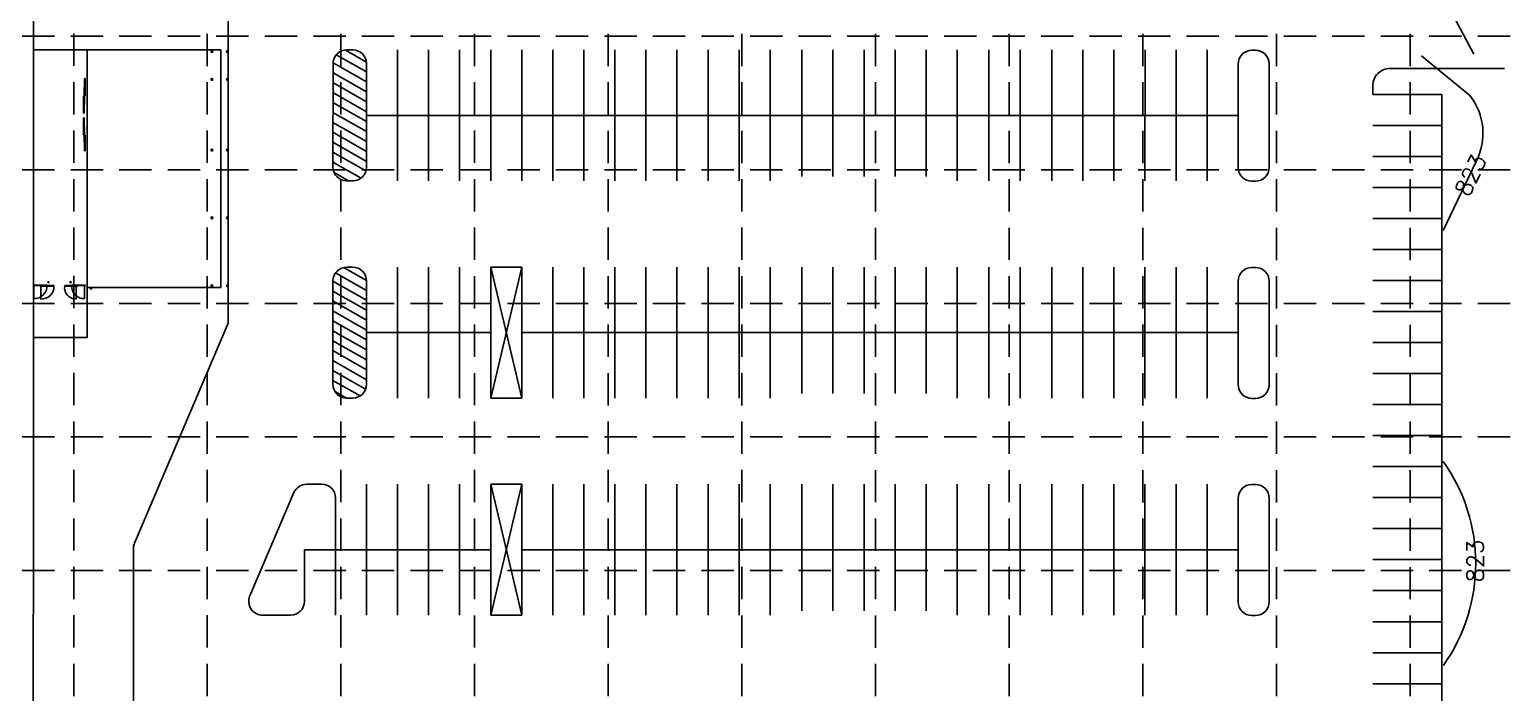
# Model space of a CAD drawing. Header units: inches. Extents: x -105549 to 5741, y -35602 to 5776.
# Drawn here: x 4680.7 to 5108.3, y 4150.4 to 4342.7 of the extents above; entities that cross this region are included whole.
import ezdxf

# ---------------------------------------------------------------- set-up
doc = ezdxf.new("R2010")
doc.units = ezdxf.units.IN
doc.header["$LTSCALE"] = 30
doc.header["$MEASUREMENT"] = 0
doc.linetypes.add('DASHDOT2', pattern=[0.5, 0.25, -0.125, 0, -0.125])
doc.linetypes.add('HIDDEN', pattern=[0.375, 0.25, -0.125])
for name, color, linetype in [('A-SITE-CURB', 2, 'Continuous'), ('A-SITE-PKSTRIPE', 7, 'Continuous'), ('Buildings', 3, 'Continuous'), ('C-BLDG-HomeDepot', 8, 'Continuous'), ('GRID', 254, 'HIDDEN'), ('x37001pto$0$P-CONT-LAND', 1, 'Continuous'), ('x37001pto$0$P-CONT-MNR', 1, 'Continuous'), ('x37001pto$0$P-CONT-TXT', 1, 'Continuous')]:
    doc.layers.add(name, color=color, linetype=linetype)
doc.styles.add('x37001pto$0$L80', font='simplex', dxfattribs={"height": 4.8})

msp = doc.modelspace()

# ---------------------------------------------------------------- linework, layer by layer
at = {"layer": 'A-SITE-CURB', "color": 7}
for p, q in [((4738.38, 4257.53), (4738.38, 4389.06)), ((5035.08, 4336.69), (5036.08, 4336.69)), ((5031.07, 4302.69), (5031.08, 4332.69)), ((5040.07, 4302.69), (5040.08, 4332.69)), ((5075.08, 4331.41), (5108.31, 4331.41)), ((5070.08, 4323.91), (5070.08, 4326.41)), ((5090.08, 4323.91), (5070.08, 4323.91)), ((5090.06, 3945.91), (5090.08, 4323.91)), ((5035.07, 4298.69), (5036.07, 4298.69)), ((4823.43, 4273.78), (4814.43, 4273.79)), ((4814.43, 4235.79), (4814.43, 4273.79)), ((4814.43, 4273.79), (4823.43, 4235.78)), ((4814.43, 4235.79), (4823.43, 4273.78)), ((4823.43, 4235.78), (4823.43, 4273.78)), ((5035.07, 4273.69), (5036.07, 4273.69)), ((5031.07, 4239.69), (5031.07, 4269.69)), ((5040.07, 4239.69), (5040.07, 4269.69)), ((4711.17, 4193.68), (4738.38, 4257.53)), ((4823.43, 4235.78), (4814.43, 4235.79)), ((4823.43, 4235.78), (4814.43, 4235.79)), ((5035.07, 4235.69), (5036.07, 4235.69)), ((5035.07, 4235.69), (5036.07, 4235.69)), ((4744.63, 4178.36), (4757.41, 4208.36)), ((4744.63, 4178.36), (4757.41, 4208.36)), ((4761.09, 4210.79), (4765.42, 4210.79)), ((4761.09, 4210.79), (4765.42, 4210.79)), ((4823.43, 4210.78), (4814.43, 4210.79)), ((4814.43, 4172.79), (4814.43, 4210.79)), ((4814.43, 4210.79), (4823.43, 4172.78)), ((4823.43, 4210.78), (4814.43, 4210.79)), ((4814.43, 4172.79), (4814.43, 4210.79)), ((4814.43, 4210.79), (4823.43, 4172.78)), ((4814.43, 4172.79), (4823.43, 4210.78)), ((4814.43, 4172.79), (4823.43, 4210.78)), ((4823.43, 4172.78), (4823.43, 4210.78)), ((4823.43, 4172.78), (4823.43, 4210.78)), ((5035.07, 4210.69), (5036.07, 4210.69)), ((5035.07, 4210.69), (5036.07, 4210.69)), ((4769.42, 4206.79), (4769.42, 4191.79)), ((4769.42, 4206.79), (4769.42, 4191.79)), ((5031.07, 4176.69), (5031.07, 4206.69)), ((5031.07, 4176.69), (5031.07, 4206.69)), ((5040.07, 4176.69), (5040.07, 4206.69)), ((5040.07, 4176.69), (5040.07, 4206.69)), ((4710.86, 3812.27), (4710.87, 4192.21)), ((4760.42, 4191.79), (4760.42, 4176.79)), ((4769.42, 4191.79), (4760.42, 4191.79)), ((4748.31, 4172.79), (4756.42, 4172.79)), ((4823.43, 4172.78), (4814.43, 4172.79)), ((5035.07, 4172.69), (5036.07, 4172.69))]:
    msp.add_line(p, q, dxfattribs=at)
for centre, radius, start, end in [((5035.08, 4332.69), 4, 89.9973, 179.9973), ((5036.08, 4332.69), 4, 359.9973, 89.9973), ((5075.08, 4326.41), 5, 89.9973, 179.9973), ((5035.07, 4302.69), 4, 179.9973, 269.9973), ((5036.07, 4302.69), 4, 269.9973, 359.9973), ((5035.07, 4269.69), 4, 89.9973, 179.9973), ((5036.07, 4269.69), 4, 359.9973, 89.9973), ((5035.07, 4239.69), 4, 179.9973, 269.9973), ((5035.07, 4239.69), 4, 179.9973, 269.9973), ((5036.07, 4239.69), 4, 269.9973, 359.9973), ((5036.07, 4239.69), 4, 269.9973, 359.9973), ((4761.09, 4206.79), 4, 89.9973, 156.9266), ((4761.09, 4206.79), 4, 89.9973, 156.9266), ((4765.42, 4206.79), 4, 359.9973, 89.9973), ((4765.42, 4206.79), 4, 359.9973, 89.9973), ((5035.07, 4206.69), 4, 89.9973, 179.9973), ((5035.07, 4206.69), 4, 89.9973, 179.9973), ((5036.07, 4206.69), 4, 359.9973, 89.9973), ((5036.07, 4206.69), 4, 359.9973, 89.9973), ((4714.62, 4192.21), 3.75, 156.9266, 179.9973), ((4711.87, 4192.77), 1, 156.9266, 179.9973), ((4748.31, 4176.79), 4, 156.9266, 269.9973), ((4756.42, 4176.79), 4, 269.9973, 359.9973), ((5035.07, 4176.69), 4, 179.9973, 269.9973), ((5036.07, 4176.69), 4, 269.9973, 359.9973)]:
    msp.add_arc(centre, radius, start, end, dxfattribs=at)
at = {"layer": 'A-SITE-PKSTRIPE', "color": 7}
for p, q in [((4778.42, 4330.39), (4769.68, 4335.39)), ((4778.39, 4333.29), (4772.31, 4336.77)), ((4772.72, 4336.79), (4774.42, 4336.79)), ((4787.42, 4336.79), (4787.42, 4298.79)), ((4796.42, 4336.79), (4796.42, 4298.79)), ((4805.42, 4336.79), (4805.42, 4298.79)), ((4814.42, 4336.79), (4814.42, 4298.79)), ((4823.42, 4336.78), (4823.42, 4298.78)), ((4832.42, 4336.78), (4832.42, 4298.78)), ((4841.42, 4336.78), (4841.42, 4298.78)), ((4850.42, 4336.78), (4850.42, 4298.78)), ((4859.42, 4336.78), (4859.42, 4298.78)), ((4868.42, 4336.78), (4868.42, 4298.78)), ((4877.42, 4336.78), (4877.42, 4298.78)), ((4886.42, 4298.78), (4886.42, 4336.78)), ((4895.42, 4336.78), (4895.42, 4298.78)), ((4904.64, 4336.78), (4904.64, 4300.09)), ((4913.64, 4336.78), (4913.64, 4300.09)), ((4922.64, 4336.78), (4922.64, 4300.09)), ((4931.64, 4336.78), (4931.64, 4300.09)), ((4940.64, 4300.09), (4940.64, 4336.78)), ((4949.64, 4336.78), (4949.64, 4298.78)), ((4958.86, 4336.78), (4958.86, 4298.78)), ((4967.86, 4336.78), (4967.86, 4298.78)), ((4977.08, 4336.78), (4977.07, 4298.78)), ((4986.08, 4336.78), (4986.07, 4298.78)), ((4995.08, 4336.78), (4995.07, 4298.78)), ((5004.08, 4336.78), (5004.07, 4298.78)), ((5013.08, 4336.78), (5013.07, 4298.78)), ((5022.08, 4336.78), (5022.07, 4298.78)), ((4768.71, 4302.79), (4768.72, 4332.79)), ((4778.42, 4327.51), (4768.72, 4333.05)), ((4778.42, 4332.79), (4778.42, 4302.79)), ((4778.42, 4321.75), (4768.71, 4327.3)), ((4778.42, 4324.63), (4768.72, 4330.18)), ((4778.42, 4318.87), (4768.71, 4324.42)), ((4778.42, 4315.99), (4768.71, 4321.54)), ((4778.42, 4313.11), (4768.71, 4318.66)), ((4778.42, 4310.23), (4768.71, 4315.78)), ((4778.42, 4317.79), (5031.08, 4317.78)), ((5090.08, 4314.91), (5070.08, 4314.91)), ((4778.42, 4307.35), (4768.71, 4312.9)), ((4778.42, 4304.47), (4768.71, 4310.02)), ((4778.27, 4301.68), (4768.71, 4307.14)), ((5090.07, 4305.91), (5070.07, 4305.91)), ((4776.85, 4299.61), (4768.71, 4304.26)), ((4773.25, 4298.79), (4769.04, 4301.19)), ((4772.71, 4298.79), (4774.42, 4298.79)), ((5090.07, 4296.91), (5070.07, 4296.91)), ((5090.07, 4287.91), (5070.07, 4287.91)), ((5090.07, 4278.91), (5070.07, 4278.91)), ((4778.42, 4267.03), (4769.48, 4272.15)), ((4778.42, 4269.92), (4771.82, 4273.69)), ((4772.71, 4273.79), (4774.42, 4273.79)), ((4787.42, 4273.79), (4787.42, 4235.79)), ((4787.42, 4271.79), (4787.42, 4235.79)), ((4796.42, 4273.79), (4796.42, 4235.79)), ((4805.42, 4273.79), (4805.42, 4235.79)), ((4832.42, 4273.78), (4832.42, 4235.78)), ((4841.42, 4273.78), (4841.42, 4235.78)), ((4850.42, 4273.78), (4850.42, 4235.78)), ((4859.42, 4273.78), (4859.42, 4235.78)), ((4868.42, 4273.78), (4868.42, 4235.78)), ((4877.42, 4273.78), (4877.42, 4235.78)), ((4886.42, 4235.78), (4886.42, 4273.78)), ((4895.42, 4273.78), (4895.42, 4235.78)), ((4904.64, 4273.78), (4904.64, 4237.09)), ((4913.64, 4273.78), (4913.64, 4237.09)), ((4922.64, 4273.78), (4922.64, 4237.09)), ((4931.64, 4273.78), (4931.64, 4237.09)), ((4940.64, 4237.09), (4940.64, 4273.78)), ((4949.64, 4273.78), (4949.64, 4235.78)), ((4958.86, 4273.78), (4958.85, 4235.78)), ((4967.86, 4273.78), (4967.85, 4235.78)), ((4977.07, 4273.78), (4977.07, 4235.78)), ((4986.07, 4273.78), (4986.07, 4235.78)), ((4995.07, 4273.78), (4995.07, 4235.78)), ((5004.07, 4273.78), (5004.07, 4235.78)), ((5013.07, 4273.78), (5013.07, 4235.78)), ((5022.07, 4273.78), (5022.07, 4235.78)), ((4768.71, 4239.79), (4768.71, 4269.79)), ((4778.42, 4264.16), (4768.71, 4269.71)), ((4778.42, 4261.28), (4768.71, 4266.83)), ((4778.42, 4269.79), (4778.42, 4239.79)), ((5090.07, 4269.91), (5070.07, 4269.91)), ((4778.42, 4258.4), (4768.71, 4263.95)), ((4778.42, 4255.52), (4768.71, 4261.07)), ((4778.42, 4252.64), (4768.71, 4258.19)), ((5090.07, 4260.91), (5070.07, 4260.91)), ((4778.42, 4249.76), (4768.71, 4255.31)), ((4778.42, 4254.79), (4814.43, 4254.79)), ((4823.43, 4254.78), (5031.07, 4254.78)), ((4778.42, 4246.88), (4768.71, 4252.43)), ((5090.07, 4251.91), (5070.07, 4251.91)), ((4778.42, 4244), (4768.71, 4249.55)), ((4778.42, 4241.12), (4768.71, 4246.67)), ((4778.17, 4238.38), (4768.71, 4243.79)), ((4778.17, 4238.38), (4768.71, 4243.79)), ((5090.07, 4242.91), (5070.07, 4242.91)), ((5090.07, 4242.91), (5070.07, 4242.91)), ((4776.57, 4236.42), (4768.71, 4240.91)), ((4776.57, 4236.42), (4768.71, 4240.91)), ((4772.63, 4235.79), (4769.3, 4237.69)), ((4772.63, 4235.79), (4769.3, 4237.69)), ((4772.71, 4235.79), (4774.42, 4235.79)), ((4772.71, 4235.79), (4774.42, 4235.79)), ((5090.07, 4233.91), (5070.07, 4233.91)), ((5090.07, 4233.91), (5070.07, 4233.91)), ((5090.07, 4224.91), (5070.07, 4224.91)), ((5090.07, 4224.91), (5070.07, 4224.91)), ((5090.07, 4215.91), (5070.07, 4215.91)), ((5090.07, 4215.91), (5070.07, 4215.91)), ((4778.42, 4210.79), (4778.42, 4172.79)), ((4778.42, 4210.79), (4778.42, 4172.79)), ((4787.42, 4210.79), (4787.42, 4172.79)), ((4787.42, 4210.79), (4787.42, 4172.79)), ((4787.42, 4208.79), (4787.42, 4172.79)), ((4787.42, 4208.79), (4787.42, 4172.79)), ((4796.42, 4210.79), (4796.42, 4172.79)), ((4796.42, 4210.79), (4796.42, 4172.79)), ((4805.42, 4210.79), (4805.42, 4172.79)), ((4805.42, 4210.79), (4805.42, 4172.79)), ((4805.42, 4208.79), (4805.42, 4172.79)), ((4805.42, 4208.79), (4805.42, 4172.79)), ((4832.42, 4210.78), (4832.42, 4172.78)), ((4832.42, 4210.78), (4832.42, 4172.78)), ((4841.42, 4210.78), (4841.42, 4172.78)), ((4841.42, 4210.78), (4841.42, 4172.78)), ((4850.42, 4210.78), (4850.42, 4172.78)), ((4850.42, 4210.78), (4850.42, 4172.78)), ((4859.42, 4210.78), (4859.42, 4172.78)), ((4859.42, 4210.78), (4859.42, 4172.78)), ((4868.42, 4210.78), (4868.42, 4172.78)), ((4868.42, 4210.78), (4868.42, 4172.78)), ((4877.42, 4210.78), (4877.42, 4172.78)), ((4877.42, 4210.78), (4877.42, 4172.78)), ((4886.42, 4172.78), (4886.42, 4210.78)), ((4886.42, 4172.78), (4886.42, 4210.78)), ((4895.42, 4210.78), (4895.42, 4172.78)), ((4895.42, 4210.78), (4895.42, 4172.78)), ((4904.64, 4210.78), (4904.63, 4174.09)), ((4904.64, 4210.78), (4904.63, 4174.09)), ((4913.64, 4210.78), (4913.63, 4174.09)), ((4913.64, 4210.78), (4913.63, 4174.09)), ((4922.64, 4210.78), (4922.63, 4174.09)), ((4922.64, 4210.78), (4922.63, 4174.09)), ((4931.64, 4210.78), (4931.63, 4174.09)), ((4931.64, 4210.78), (4931.63, 4174.09)), ((4940.63, 4174.09), (4940.64, 4210.78)), ((4940.63, 4174.09), (4940.64, 4210.78)), ((4949.64, 4210.78), (4949.63, 4172.78)), ((4949.64, 4210.78), (4949.63, 4172.78)), ((4958.85, 4210.78), (4958.85, 4172.78)), ((4958.85, 4210.78), (4958.85, 4172.78)), ((4967.85, 4210.78), (4967.85, 4172.78)), ((4967.85, 4210.78), (4967.85, 4172.78)), ((4977.07, 4210.78), (4977.07, 4172.78)), ((4977.07, 4210.78), (4977.07, 4172.78)), ((4986.07, 4210.78), (4986.07, 4172.78)), ((4986.07, 4210.78), (4986.07, 4172.78)), ((4995.07, 4210.78), (4995.07, 4172.78)), ((4995.07, 4210.78), (4995.07, 4172.78)), ((5004.07, 4210.78), (5004.07, 4172.78)), ((5004.07, 4210.78), (5004.07, 4172.78)), ((5013.07, 4210.78), (5013.07, 4172.78)), ((5013.07, 4210.78), (5013.07, 4172.78)), ((5022.07, 4210.78), (5022.07, 4172.78)), ((5022.07, 4210.78), (5022.07, 4172.78)), ((5090.07, 4206.91), (5070.07, 4206.91)), ((5090.07, 4206.91), (5070.07, 4206.91)), ((5090.07, 4197.91), (5070.07, 4197.91)), ((5090.07, 4197.91), (5070.07, 4197.91)), ((4769.42, 4191.79), (4769.42, 4172.79)), ((4769.42, 4191.79), (4814.43, 4191.79)), ((4818.69, 4191.79), (4819.16, 4191.79)), ((4823.43, 4191.78), (5031.07, 4191.78)), ((5090.07, 4188.91), (5070.07, 4188.91)), ((5090.07, 4179.91), (5070.07, 4179.91)), ((5090.07, 4170.91), (5070.07, 4170.91)), ((5090.07, 4161.91), (5070.07, 4161.91)), ((5090.07, 4152.91), (5070.07, 4152.91))]:
    msp.add_line(p, q, dxfattribs=at)
at = {"layer": 'A-SITE-PKSTRIPE', "color": 7, "linetype": 'DASHDOT2'}
msp.add_arc((5844.09, 4584.25), 750, 179.99734, 212.94913, dxfattribs=at)
at = {"layer": 'A-SITE-PKSTRIPE', "color": 7}
for centre, start, end in [((4772.72, 4332.79), 89.9973, 179.9973), ((4774.42, 4332.79), 359.9973, 89.9973), ((4772.71, 4302.79), 179.9973, 269.9973), ((4774.42, 4302.79), 269.9973, 359.9973), ((4772.71, 4269.79), 89.9973, 179.9973), ((4774.42, 4269.79), 359.9973, 89.9973), ((4772.71, 4239.79), 179.9973, 269.9973), ((4772.71, 4239.79), 179.9973, 269.9973), ((4774.42, 4239.79), 269.9973, 359.9973), ((4774.42, 4239.79), 269.9973, 359.9973)]:
    msp.add_arc(centre, 4, start, end, dxfattribs=at)
at = {"layer": 'Buildings', "color": 7}
msp.add_lwpolyline([(4681.86, 3971.16), (4681.88, 4375.32), (4653.88, 4375.32), (4653.88, 4415.16), (4508.55, 4415.16), (4508.55, 4375.33), (4446.88, 4375.33), (4446.86, 3938.5), (4498.2, 3938.5), (4498.2, 3971.16)], close=True, dxfattribs=at)
at = {"layer": 'C-BLDG-HomeDepot', "color": 7}
for p, q in [((4736.24, 4336.82), (4681.88, 4336.82)), ((4697.49, 4253.36), (4697.49, 4336.82)), ((4736.24, 4267.9), (4736.24, 4336.82)), ((4696.73, 4323.49), (4696.73, 4328.49)), ((4696.73, 4328.49), (4696.88, 4328.49)), ((4696.88, 4328.49), (4696.88, 4323.49)), ((4696.4, 4323.49), (4696.55, 4323.49)), ((4696.4, 4318.49), (4696.4, 4323.49)), ((4696.55, 4323.49), (4696.55, 4318.49)), ((4696.57, 4325.99), (4696.71, 4325.99)), ((4696.57, 4320.99), (4696.57, 4325.99)), ((4696.71, 4325.99), (4696.71, 4320.99)), ((4696.88, 4323.49), (4696.73, 4323.49)), ((4696.55, 4318.49), (4696.4, 4318.49)), ((4696.71, 4320.99), (4696.57, 4320.99)), ((4696.55, 4317.07), (4696.4, 4317.07)), ((4696.4, 4317.07), (4696.4, 4312.07)), ((4696.55, 4312.07), (4696.55, 4317.07)), ((4696.71, 4314.57), (4696.57, 4314.57)), ((4696.57, 4314.57), (4696.57, 4309.99)), ((4696.71, 4309.99), (4696.71, 4314.57)), ((4696.4, 4312.07), (4696.55, 4312.07)), ((4696.57, 4309.99), (4696.71, 4309.99)), ((4696.88, 4312.07), (4696.73, 4312.07)), ((4696.73, 4312.07), (4696.73, 4307.49)), ((4696.88, 4307.49), (4696.88, 4312.07)), ((4696.73, 4307.49), (4696.88, 4307.49)), ((4681.88, 4268.31), (4681.88, 4268.5)), ((4681.88, 4268.5), (4681.92, 4268.5)), ((4681.92, 4268.5), (4681.88, 4268.31)), ((4681.88, 4268.31), (4681.88, 4268.5)), ((4681.88, 4268.5), (4681.92, 4268.5)), ((4681.92, 4268.5), (4681.88, 4268.31)), ((4681.92, 4268.31), (4681.88, 4268.31)), ((4681.92, 4268.31), (4681.88, 4268.31)), ((4681.92, 4268.24), (4681.92, 4268.57)), ((4681.92, 4268.57), (4682.04, 4268.57)), ((4681.92, 4268.5), (4681.92, 4268.31)), ((4681.92, 4268.5), (4681.92, 4268.31)), ((4682.04, 4268.24), (4681.92, 4268.24)), ((4682.04, 4268.57), (4682.04, 4268.24)), ((4682.04, 4268.43), (4682.04, 4268.57)), ((4682.04, 4268.57), (4685.77, 4268.57)), ((4685.77, 4268.43), (4682.04, 4268.43)), ((4682.04, 4268.41), (4682.04, 4264.66)), ((4684.04, 4268.26), (4684.04, 4268.41)), ((4684.04, 4268.41), (4687.79, 4268.41)), ((4684.04, 4268.26), (4684.04, 4264.51)), ((4687.79, 4268.26), (4684.04, 4268.26)), ((4685.77, 4268.57), (4685.77, 4268.43)), ((4687.79, 4268.41), (4687.79, 4268.26)), ((4694.71, 4268.41), (4690.96, 4268.41)), ((4690.96, 4268.41), (4690.96, 4268.26)), ((4690.96, 4268.26), (4694.71, 4268.26)), ((4692.98, 4268.57), (4692.98, 4268.43)), ((4696.71, 4268.57), (4692.98, 4268.57)), ((4692.98, 4268.43), (4696.71, 4268.43)), ((4694.3, 4268.26), (4694.3, 4264.51)), ((4694.71, 4268.26), (4694.71, 4268.41)), ((4696.71, 4268.57), (4696.71, 4268.24)), ((4696.84, 4268.57), (4696.71, 4268.57)), ((4696.71, 4268.43), (4696.71, 4268.57)), ((4696.71, 4268.43), (4696.71, 4264.66)), ((4696.71, 4268.24), (4696.84, 4268.24)), ((4696.84, 4268.24), (4696.84, 4268.57)), ((4696.84, 4268.31), (4696.84, 4268.5)), ((4696.84, 4268.5), (4696.88, 4268.5)), ((4696.88, 4268.5), (4696.84, 4268.31)), ((4696.84, 4268.31), (4696.84, 4268.5)), ((4696.84, 4268.5), (4696.88, 4268.5)), ((4696.88, 4268.5), (4696.84, 4268.31)), ((4696.88, 4268.31), (4696.84, 4268.31)), ((4696.88, 4268.31), (4696.84, 4268.31)), ((4696.88, 4268.5), (4696.88, 4268.31)), ((4696.88, 4268.5), (4696.88, 4268.31)), ((4697.49, 4267.91), (4736.24, 4267.9)), ((4681.88, 4253.36), (4697.49, 4253.36))]:
    msp.add_line(p, q, dxfattribs=at)
for centre, radius in [((4733.63, 4336.32), 0.25), ((4738.13, 4336.32), 0.25), ((4733.63, 4328.24), 0.25), ((4738.13, 4328.24), 0.25), ((4733.63, 4307.74), 0.25), ((4738.13, 4307.74), 0.25), ((4733.63, 4288.07), 0.25), ((4738.13, 4288.07), 0.25), ((4686.27, 4269.41), 0.167), ((4692.69, 4269.41), 0.167), ((4698.57, 4267.67), 0.25), ((4733.63, 4268.4), 0.25), ((4738.13, 4268.4), 0.25)]:
    msp.add_circle(centre, radius, dxfattribs=at)
for centre, radius, start, end in [((4696.93, 4328.51), 0.0288, 313.7041, 46.2906), ((4696.93, 4328.51), 0.0288, 313.7041, 46.2906), ((4681.9, 4268.59), 0.0288, 223.7041, 316.2906), ((4681.9, 4268.22), 0.0288, 43.7041, 136.2906), ((4682.24, 4268.21), 3.56, 266.8908, 3.1038), ((4684.24, 4268.07), 3.56, 266.8908, 3.1038), ((4694.17, 4267.76), 3.25, 171.1166, 272.1451), ((4696.52, 4268.21), 3.56, 176.8908, 273.1038), ((4696.86, 4268.59), 0.0288, 223.7041, 316.2906), ((4696.86, 4268.22), 0.0288, 43.7041, 136.2906)]:
    msp.add_arc(centre, radius, start, end, dxfattribs=at)
for centre, start_param, end_param in [((4681.9, 4268.53), -4.712389, 1.570796), ((4681.9, 4268.53), -4.712389, 1.570796), ((4681.9, 4268.29), 1.570796326794897, 7.853981633974483), ((4681.9, 4268.29), 1.570796326794897, 7.853981633974483), ((4696.86, 4268.53), -4.712389, 1.570796), ((4696.86, 4268.53), -4.712389, 1.570796), ((4696.86, 4268.29), 1.570796326794897, 7.853981633974483), ((4696.86, 4268.29), 1.570796326794897, 7.853981633974483)]:
    msp.add_ellipse(centre, major_axis=(0, 0.0248), ratio=0.801106, start_param=start_param, end_param=end_param, dxfattribs=at)
at = {"layer": 'GRID', "color": 253, "linetype": 'HIDDEN', "ltscale": 1.25}
for p, q in [((4693.56, 3488.39), (4693.79, 5733.8)), ((4732.28, 3488.38), (4732.28, 5735.41)), ((4771.02, 3488.38), (4771.02, 5735.41)), ((4809.76, 3488.37), (4809.76, 5735.41)), ((4848.5, 3488.36), (4848.5, 5735.41)), ((4887.24, 3488.36), (4887.24, 5735.41)), ((4925.98, 3488.35), (4925.98, 5735.41)), ((4964.73, 3488.35), (4964.73, 5735.41)), ((5003.47, 3488.34), (5003.47, 5735.41)), ((5042.21, 3488.33), (5042.21, 5735.41)), ((5080.95, 3488.33), (5080.95, 5735.41)), ((4228.65, 4340.74), (5700.8, 4340.74)), ((4228.65, 4302), (5700.8, 4302)), ((4228.65, 4263.26), (5700.8, 4263.26)), ((4228.65, 4224.52), (5700.8, 4224.52)), ((4228.65, 4185.78), (5700.8, 4185.78))]:
    msp.add_line(p, q, dxfattribs=at)
at = {"layer": 'x37001pto$0$P-CONT-LAND', "color": 43, "elevation": 823, "flags": 128}
for points in [[(5090.46, 4284.39), (5100.05, 4304.41, 0.293897), (5098.24, 4323.58), (5084.23, 4335.05)], [(5090.57, 4158.22, 0.317936), (5090.51, 4217.42, 1.877667)]]:
    msp.add_lwpolyline(points, format="xyb", dxfattribs=at)
at = {"layer": 'x37001pto$0$P-CONT-MNR', "color": 43, "elevation": 823, "flags": 128}
msp.add_lwpolyline([(5099.43, 4335.56), (5086.18, 4360.55)], dxfattribs=at)

# ---------------------------------------------------------------- texts
at = {"layer": 'x37001pto$0$P-CONT-TXT', "color": 43, "style": 'x37001pto$0$L80'}
for rotation, p in [(64.3797, (5097.96, 4293.88, 1)), (89.9999, (5102.2, 4182.35, 1))]:
    msp.add_text('823', height=4.8, rotation=rotation, dxfattribs=at).set_placement(p)

doc.saveas('drawing.dxf')
